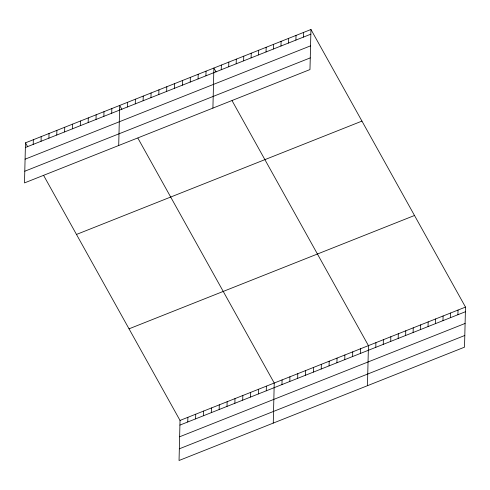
<?xml version="1.0" encoding="UTF-8"?>
<svg xmlns="http://www.w3.org/2000/svg" width="490" height="490" viewBox="0 0 490 490"><rect width="100%" height="100%" fill="white"/><g stroke="black" fill="none" stroke-linecap="round" stroke-linejoin="round"><path stroke-width="0.73" d="M25.48 142.841L24.5 182.911L309.974 69.568L310.954 29.498L25.48 142.841L27.667 146.767M33.216 144.391L33.332 139.724M41.068 141.273L41.178 136.606M48.914 138.156L49.031 133.488M56.767 135.038L56.883 130.371M64.619 131.92L64.729 127.253M72.471 128.803L72.581 124.142M80.317 125.685L80.433 121.024M88.169 122.574L88.286 117.906M96.022 119.456L96.132 114.789M103.868 116.338L103.984 111.671M111.72 113.221L111.836 108.553M118.709 145.506L119.683 105.436L121.869 109.362M127.425 106.985L127.535 102.318M135.271 103.868L135.387 99.207M143.123 100.75L143.239 96.089M150.975 97.639L151.085 92.971M158.821 94.521L158.938 89.854M166.674 91.403L166.79 86.736M174.526 88.286L174.636 83.619M182.372 85.168L182.488 80.501M43.696 175.555L180.026 420.432L179.046 460.502L464.52 347.159L465.5 307.089L310.954 29.498M190.224 82.051L190.341 77.389M187.762 421.982L187.878 417.315M198.076 78.933L198.193 74.272M195.614 418.864L195.731 414.197M205.929 75.821L206.039 71.154M203.466 415.747L203.577 411.079M212.911 108.106L213.891 68.037L216.078 71.963M211.319 412.629L211.429 407.962M221.241 69.739L221.358 65.072M219.165 409.511L219.281 404.844M228.708 66.775L228.824 62.108M227.017 406.394L227.133 401.733M236.174 63.81L236.29 59.143M234.869 403.276L234.98 398.615M243.64 60.846L243.757 56.179M242.715 400.165L242.832 395.497M251.107 57.881L251.223 53.214M258.573 54.917L258.689 50.25M250.568 397.047L250.684 392.38M266.039 51.952L266.156 47.285M258.42 393.929L258.53 389.262M273.506 48.988L273.622 44.321M266.272 390.812L266.382 386.145M280.972 46.023L281.089 41.356M273.255 423.097L274.235 383.027L137.898 138.156M288.439 43.059L288.555 38.392M281.971 384.577L282.087 379.909M295.905 40.094L296.021 35.427M289.823 381.459L289.933 376.798M303.371 37.13L303.488 32.463M297.669 378.341L297.785 373.68M305.521 375.23L305.638 370.562M313.373 372.112L313.484 367.445M321.226 368.995L321.336 364.327M329.072 365.877L329.188 361.21M336.924 362.759L337.04 358.092M344.776 359.642L344.887 354.974M352.622 356.524L352.739 351.863M360.475 353.406L360.591 348.745M367.463 385.697L368.437 345.628L232.107 100.75M375.793 347.33L375.904 342.663M383.26 344.366L383.37 339.699M390.726 341.401L390.836 336.734M398.192 338.437L398.303 333.77M405.659 335.472L405.769 330.805M413.125 332.508L413.235 327.841M420.591 329.543L420.702 324.876M428.058 326.579L428.168 321.912M435.524 323.614L435.635 318.947M442.985 320.65L443.101 315.983M450.451 317.685L450.567 313.018M457.917 314.721L458.034 310.054M25.364 147.508L310.838 34.165M25.082 159.189L310.55 45.852M24.788 171.224L310.256 57.887M76.483 234.447L361.951 121.104M129.029 328.827L414.497 215.484M180.026 420.432L465.5 307.089M179.916 425.1L465.384 311.756M179.628 436.78L465.102 323.443M179.334 448.816L464.808 335.479"/></g></svg>
